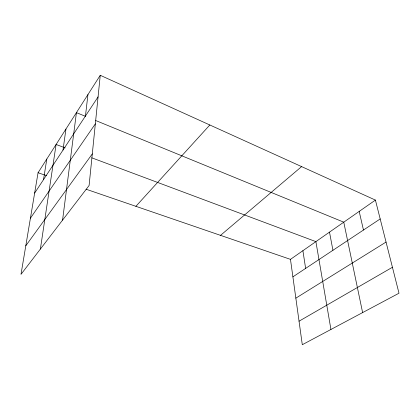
<?xml version="1.0" encoding="UTF-8"?>
<svg xmlns="http://www.w3.org/2000/svg" width="420" height="420" viewBox="0 0 420 420"><rect width="100%" height="100%" fill="white"/><g stroke="black" fill="none" stroke-linecap="round" stroke-linejoin="round"><path stroke-width="0.63" d="M100.254 75.285L89.098 185.514L21 274.349L38.057 172.741L100.254 75.285L375.417 200.088L399 293.213L302.295 344.715L290.472 259.361L375.417 200.088M85.454 116.025L87.938 94.584M62.57 220.122L76.424 112.623L85.486 116.335M63 150.082L65.951 129.04M40.373 249.076L56.096 144.475L65.174 147.872M43.533 179.608L46.814 159.017M34.64 193.095L98.07 96.894M30.424 218.211L95.335 123.874M25.799 245.779L92.295 153.914M135.891 206.315L209.832 124.987M220.526 235.358L301.602 166.609M292.892 276.848L380.189 218.941M295.843 298.153L386.048 242.067M299.04 321.2L392.432 267.278M38.057 172.741L46.573 175.66M86.126 189.236L290.472 259.361M91.765 157.815L315.893 241.621L330.934 329.464M95.749 120.545L343.76 222.175L362.618 312.59M359.184 211.412L363.468 230.034M329.5 232.129L332.934 250.289M302.899 250.688L305.629 268.401"/></g></svg>
